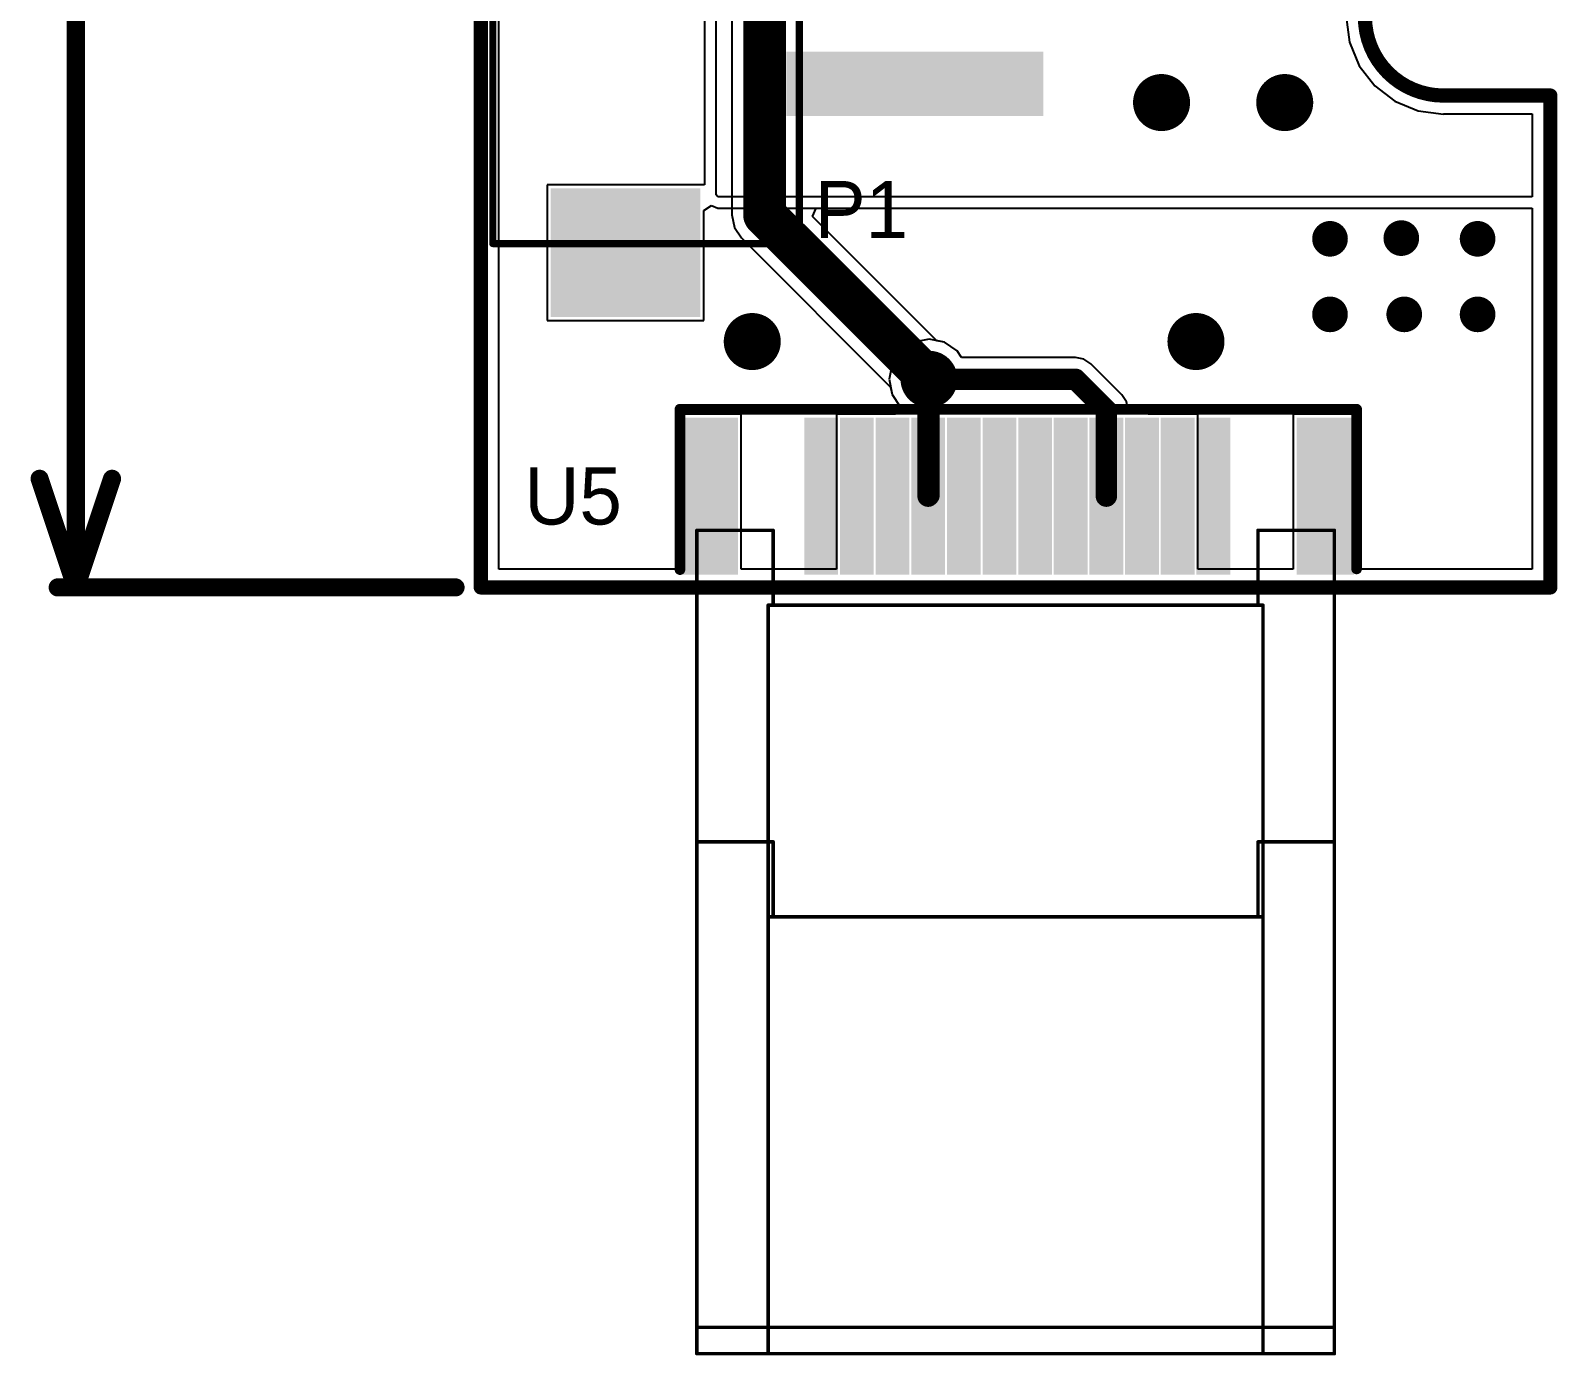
# Model space of a CAD drawing. Extents: x 10.58 to 11.54, y 9.91 to 15.27.
# Drawn here: x 10.578 to 11.421, y 9.914 to 10.646 of the extents above; entities that cross this region are included whole.
import ezdxf

# ---------------------------------------------------------------- set-up
doc = ezdxf.new("R2010")
doc.units = 0
doc.layers.get('0').update_dxf_attribs({"linetype": 'CONTINUOUS'})
for name, color, linetype in [('BOTTOMLAYER', 5, 'CONTINUOUS'), ('BOTTOMPASTE', 16, 'CONTINUOUS'), ('BOTTOMSOLDER', 6, 'CONTINUOUS'), ('KEEPOUTLAYER', 6, 'CONTINUOUS'), ('MULTILAYER', 9, 'CONTINUOUS'), ('TOPLAYER', 1, 'CONTINUOUS'), ('TOPOVERLAY', 2, 'CONTINUOUS'), ('TOPPASTE', 8, 'CONTINUOUS'), ('TOPSOLDER', 216, 'CONTINUOUS'), ('VIAHOLELAYER', 16, 'CONTINUOUS')]:
    doc.layers.add(name, color=color, linetype=linetype)

# ---------------------------------------------------------------- blocks, each defined once
blk = doc.blocks.new('USB______C_3')
at = {"layer": 'BOTTOMLAYER'}
for points in [[(-0.158268, 0.03937), (-0.18189, 0.03937), (-0.158268, -0.03937), (-0.18189, -0.03937)], [(-0.102953, 0.03937), (-0.113583, 0.03937), (-0.102953, -0.03937), (-0.113583, -0.03937)], [(-0.083268, 0.03937), (-0.093898, 0.03937), (-0.083268, -0.03937), (-0.093898, -0.03937)], [(-0.063583, 0.03937), (-0.074213, 0.03937), (-0.063583, -0.03937), (-0.074213, -0.03937)], [(-0.043898, 0.03937), (-0.054527, 0.03937), (-0.043898, -0.03937), (-0.054527, -0.03937)], [(-0.024213, 0.03937), (-0.034842, 0.03937), (-0.024213, -0.03937), (-0.034842, -0.03937)], [(-0.004528, 0.03937), (-0.015157, 0.03937), (-0.004528, -0.03937), (-0.015157, -0.03937)], [(0.015157, 0.03937), (0.004528, 0.03937), (0.015157, -0.03937), (0.004528, -0.03937)], [(0.034842, 0.03937), (0.024213, 0.03937), (0.034842, -0.03937), (0.024213, -0.03937)], [(0.054527, 0.03937), (0.043898, 0.03937), (0.054527, -0.03937), (0.043898, -0.03937)], [(0.074213, 0.03937), (0.063583, 0.03937), (0.074213, -0.03937), (0.063583, -0.03937)], [(0.093898, 0.03937), (0.083268, 0.03937), (0.093898, -0.03937), (0.083268, -0.03937)], [(0.113583, 0.03937), (0.102953, 0.03937), (0.113583, -0.03937), (0.102953, -0.03937)], [(0.18189, 0.03937), (0.158268, 0.03937), (0.18189, -0.03937), (0.158268, -0.03937)]]:
    blk.add_solid(points, dxfattribs=at)
at = {"layer": 'BOTTOMPASTE'}
for points in [[(-0.158268, 0.03937), (-0.18189, 0.03937), (-0.158268, -0.03937), (-0.18189, -0.03937)], [(-0.102953, 0.03937), (-0.113583, 0.03937), (-0.102953, -0.03937), (-0.113583, -0.03937)], [(-0.083268, 0.03937), (-0.093898, 0.03937), (-0.083268, -0.03937), (-0.093898, -0.03937)], [(-0.063583, 0.03937), (-0.074213, 0.03937), (-0.063583, -0.03937), (-0.074213, -0.03937)], [(-0.043898, 0.03937), (-0.054527, 0.03937), (-0.043898, -0.03937), (-0.054527, -0.03937)], [(-0.024213, 0.03937), (-0.034842, 0.03937), (-0.024213, -0.03937), (-0.034842, -0.03937)], [(-0.004528, 0.03937), (-0.015157, 0.03937), (-0.004528, -0.03937), (-0.015157, -0.03937)], [(0.015157, 0.03937), (0.004528, 0.03937), (0.015157, -0.03937), (0.004528, -0.03937)], [(0.034842, 0.03937), (0.024213, 0.03937), (0.034842, -0.03937), (0.024213, -0.03937)], [(0.054527, 0.03937), (0.043898, 0.03937), (0.054527, -0.03937), (0.043898, -0.03937)], [(0.074213, 0.03937), (0.063583, 0.03937), (0.074213, -0.03937), (0.063583, -0.03937)], [(0.093898, 0.03937), (0.083268, 0.03937), (0.093898, -0.03937), (0.083268, -0.03937)], [(0.113583, 0.03937), (0.102953, 0.03937), (0.113583, -0.03937), (0.102953, -0.03937)], [(0.18189, 0.03937), (0.158268, 0.03937), (0.18189, -0.03937), (0.158268, -0.03937)]]:
    blk.add_solid(points, dxfattribs=at)
at = {"layer": 'BOTTOMSOLDER'}
for points in [[(-0.154268, 0.04337), (-0.18589, 0.04337), (-0.154268, -0.04337), (-0.18589, -0.04337)], [(-0.098953, 0.04337), (-0.117583, 0.04337), (-0.098953, -0.04337), (-0.117583, -0.04337)], [(-0.079268, 0.04337), (-0.097898, 0.04337), (-0.079268, -0.04337), (-0.097898, -0.04337)], [(-0.059583, 0.04337), (-0.078213, 0.04337), (-0.059583, -0.04337), (-0.078213, -0.04337)], [(-0.039898, 0.04337), (-0.058528, 0.04337), (-0.039898, -0.04337), (-0.058528, -0.04337)], [(-0.020213, 0.04337), (-0.038842, 0.04337), (-0.020213, -0.04337), (-0.038842, -0.04337)], [(-0.000528, 0.04337), (-0.019157, 0.04337), (-0.000528, -0.04337), (-0.019157, -0.04337)], [(0.019157, 0.04337), (0.000528, 0.04337), (0.019157, -0.04337), (0.000528, -0.04337)], [(0.038843, 0.04337), (0.020213, 0.04337), (0.038843, -0.04337), (0.020213, -0.04337)], [(0.058528, 0.04337), (0.039898, 0.04337), (0.058528, -0.04337), (0.039898, -0.04337)], [(0.078213, 0.04337), (0.059583, 0.04337), (0.078213, -0.04337), (0.059583, -0.04337)], [(0.097898, 0.04337), (0.079268, 0.04337), (0.097898, -0.04337), (0.079268, -0.04337)], [(0.117583, 0.04337), (0.098953, 0.04337), (0.117583, -0.04337), (0.098953, -0.04337)], [(0.18589, 0.04337), (0.154268, 0.04337), (0.18589, -0.04337), (0.154268, -0.04337)]]:
    blk.add_solid(points, dxfattribs=at)
at = {"layer": 'TOPLAYER'}
for points in [[(-0.158268, 0.03937), (-0.18189, 0.03937), (-0.158268, -0.03937), (-0.18189, -0.03937)], [(-0.102953, 0.03937), (-0.113583, 0.03937), (-0.102953, -0.03937), (-0.113583, -0.03937)], [(-0.083268, 0.03937), (-0.093898, 0.03937), (-0.083268, -0.03937), (-0.093898, -0.03937)], [(-0.063583, 0.03937), (-0.074213, 0.03937), (-0.063583, -0.03937), (-0.074213, -0.03937)], [(-0.043898, 0.03937), (-0.054527, 0.03937), (-0.043898, -0.03937), (-0.054527, -0.03937)], [(-0.024213, 0.03937), (-0.034842, 0.03937), (-0.024213, -0.03937), (-0.034842, -0.03937)], [(-0.004528, 0.03937), (-0.015157, 0.03937), (-0.004528, -0.03937), (-0.015157, -0.03937)], [(0.015157, 0.03937), (0.004528, 0.03937), (0.015157, -0.03937), (0.004528, -0.03937)], [(0.034842, 0.03937), (0.024213, 0.03937), (0.034842, -0.03937), (0.024213, -0.03937)], [(0.054527, 0.03937), (0.043898, 0.03937), (0.054527, -0.03937), (0.043898, -0.03937)], [(0.074213, 0.03937), (0.063583, 0.03937), (0.074213, -0.03937), (0.063583, -0.03937)], [(0.093898, 0.03937), (0.083268, 0.03937), (0.093898, -0.03937), (0.083268, -0.03937)], [(0.113583, 0.03937), (0.102953, 0.03937), (0.113583, -0.03937), (0.102953, -0.03937)], [(0.18189, 0.03937), (0.158268, 0.03937), (0.18189, -0.03937), (0.158268, -0.03937)]]:
    blk.add_solid(points, dxfattribs=at)
at = {"layer": 'TOPOVERLAY', "const_width": 0.005906}
for points in [[(-0.186221, -0.040551), (-0.186221, 0.048031)], [(-0.186221, 0.048031), (0.187402, 0.048031)], [(0.187402, -0.040157), (0.187402, 0.048031)]]:
    blk.add_lwpolyline(points, dxfattribs=at)
at = {"layer": 'TOPOVERLAY', "const_width": 0.002953}
for points in [[(-0.187697, 0.048031, 1), (-0.184744, 0.048031, 1)], [(-0.187697, 0.048031, 1), (-0.184744, 0.048031, 1)], [(0.185925, 0.048031, 1), (0.188878, 0.048031, 1)], [(0.185925, 0.048031, 1), (0.188878, 0.048031, 1)], [(-0.187697, -0.040551, 1), (-0.184744, -0.040551, 1)], [(0.185925, -0.040157, 1), (0.188878, -0.040157, 1)]]:
    blk.add_lwpolyline(points, format="xyb", close=True, dxfattribs=at)
at = {"layer": 'TOPPASTE'}
for points in [[(-0.158268, 0.03937), (-0.18189, 0.03937), (-0.158268, -0.03937), (-0.18189, -0.03937)], [(-0.102953, 0.03937), (-0.113583, 0.03937), (-0.102953, -0.03937), (-0.113583, -0.03937)], [(-0.083268, 0.03937), (-0.093898, 0.03937), (-0.083268, -0.03937), (-0.093898, -0.03937)], [(-0.063583, 0.03937), (-0.074213, 0.03937), (-0.063583, -0.03937), (-0.074213, -0.03937)], [(-0.043898, 0.03937), (-0.054527, 0.03937), (-0.043898, -0.03937), (-0.054527, -0.03937)], [(-0.024213, 0.03937), (-0.034842, 0.03937), (-0.024213, -0.03937), (-0.034842, -0.03937)], [(-0.004528, 0.03937), (-0.015157, 0.03937), (-0.004528, -0.03937), (-0.015157, -0.03937)], [(0.015157, 0.03937), (0.004528, 0.03937), (0.015157, -0.03937), (0.004528, -0.03937)], [(0.034842, 0.03937), (0.024213, 0.03937), (0.034842, -0.03937), (0.024213, -0.03937)], [(0.054527, 0.03937), (0.043898, 0.03937), (0.054527, -0.03937), (0.043898, -0.03937)], [(0.074213, 0.03937), (0.063583, 0.03937), (0.074213, -0.03937), (0.063583, -0.03937)], [(0.093898, 0.03937), (0.083268, 0.03937), (0.093898, -0.03937), (0.083268, -0.03937)], [(0.113583, 0.03937), (0.102953, 0.03937), (0.113583, -0.03937), (0.102953, -0.03937)], [(0.18189, 0.03937), (0.158268, 0.03937), (0.18189, -0.03937), (0.158268, -0.03937)]]:
    blk.add_solid(points, dxfattribs=at)
at = {"layer": 'TOPSOLDER'}
for points in [[(-0.154268, 0.04337), (-0.18589, 0.04337), (-0.154268, -0.04337), (-0.18589, -0.04337)], [(-0.098953, 0.04337), (-0.117583, 0.04337), (-0.098953, -0.04337), (-0.117583, -0.04337)], [(-0.079268, 0.04337), (-0.097898, 0.04337), (-0.079268, -0.04337), (-0.097898, -0.04337)], [(-0.059583, 0.04337), (-0.078213, 0.04337), (-0.059583, -0.04337), (-0.078213, -0.04337)], [(-0.039898, 0.04337), (-0.058528, 0.04337), (-0.039898, -0.04337), (-0.058528, -0.04337)], [(-0.020213, 0.04337), (-0.038842, 0.04337), (-0.020213, -0.04337), (-0.038842, -0.04337)], [(-0.000528, 0.04337), (-0.019157, 0.04337), (-0.000528, -0.04337), (-0.019157, -0.04337)], [(0.019157, 0.04337), (0.000528, 0.04337), (0.019157, -0.04337), (0.000528, -0.04337)], [(0.038843, 0.04337), (0.020213, 0.04337), (0.038843, -0.04337), (0.020213, -0.04337)], [(0.058528, 0.04337), (0.039898, 0.04337), (0.058528, -0.04337), (0.039898, -0.04337)], [(0.078213, 0.04337), (0.059583, 0.04337), (0.078213, -0.04337), (0.059583, -0.04337)], [(0.097898, 0.04337), (0.079268, 0.04337), (0.097898, -0.04337), (0.079268, -0.04337)], [(0.117583, 0.04337), (0.098953, 0.04337), (0.117583, -0.04337), (0.098953, -0.04337)], [(0.18589, 0.04337), (0.154268, 0.04337), (0.18589, -0.04337), (0.154268, -0.04337)]]:
    blk.add_solid(points, dxfattribs=at)
blk = doc.blocks.new('TU1501WNR_3PS_VOID___NL_36')
at = {"layer": 'TOPLAYER'}
for points in [[(0.074803, -0.00315), (0.102362, -0.00315), (0.074803, 0.130709), (0.102362, 0.130709)], [(0.133858, -0.00315), (0.161417, -0.00315), (0.133858, 0.130709), (0.161417, 0.130709)], [(0.192913, -0.00315), (0.220472, -0.00315), (0.192913, 0.130709), (0.220472, 0.130709)], [(-0.035827, -0.133402), (0.027165, -0.133402), (-0.035827, -0.058598), (0.027165, -0.058598)], [(0.268504, -0.133402), (0.331496, -0.133402), (0.268504, -0.058598), (0.331496, -0.058598)]]:
    blk.add_solid(points, dxfattribs=at)
at = {"layer": 'TOPOVERLAY', "const_width": 0.005906}
blk.add_lwpolyline([(0.054521, 0.047968, -64.078045), (0.054553, 0.049)], format="xyb", dxfattribs=at)
at = {"layer": 'TOPOVERLAY'}
for points, const_width in [([(0.053044, 0.047968, 1), (0.055997, 0.047968, 1)], 0.002953), ([(0.053076, 0.049, 1), (0.056029, 0.049, 1)], 0.002953), ([(-0.000984, 0, 1), (0.000984, 0, 1)], 0.001969), ([(-0.000984, 0, 1), (0.000984, 0, 1)], 0.001969), ([(0.294016, 0, 1), (0.295984, 0, 1)], 0.001969), ([(0.294016, 0, 1), (0.295984, 0, 1)], 0.001969), ([(-0.000984, -0.169291, 1), (0.000984, -0.169291, 1)], 0.001969), ([(-0.000984, -0.169291, 1), (0.000984, -0.169291, 1)], 0.001969), ([(0.294016, -0.169291, 1), (0.295984, -0.169291, 1)], 0.001969), ([(0.294016, -0.169291, 1), (0.295984, -0.169291, 1)], 0.001969)]:
    blk.add_lwpolyline(points, format="xyb", close=True, dxfattribs=dict(at, const_width=const_width))
at = {"layer": 'TOPOVERLAY', "const_width": 0.003937}
for points in [[(0.295, 0), (0, 0)], [(0, -0.169291), (0, 0)], [(0.295, -0.169291), (0.295, 0)], [(0.295, -0.169291), (0, -0.169291)]]:
    blk.add_lwpolyline(points, dxfattribs=at)
at = {"layer": 'TOPPASTE'}
for points in [[(0.074803, -0.00315), (0.102362, -0.00315), (0.074803, 0.130709), (0.102362, 0.130709)], [(0.133858, -0.00315), (0.161417, -0.00315), (0.133858, 0.130709), (0.161417, 0.130709)], [(0.192913, -0.00315), (0.220472, -0.00315), (0.192913, 0.130709), (0.220472, 0.130709)], [(-0.035827, -0.133402), (0.027165, -0.133402), (-0.035827, -0.058598), (0.027165, -0.058598)], [(0.268504, -0.133402), (0.331496, -0.133402), (0.268504, -0.058598), (0.331496, -0.058598)]]:
    blk.add_solid(points, dxfattribs=at)
at = {"layer": 'TOPSOLDER'}
for points in [[(0.070803, -0.00715), (0.106362, -0.00715), (0.070803, 0.134709), (0.106362, 0.134709)], [(0.129858, -0.00715), (0.165417, -0.00715), (0.129858, 0.134709), (0.165417, 0.134709)], [(0.188913, -0.00715), (0.224472, -0.00715), (0.188913, 0.134709), (0.224472, 0.134709)], [(-0.039827, -0.137402), (0.031165, -0.137402), (-0.039827, -0.054599), (0.031165, -0.054599)], [(0.264504, -0.137402), (0.335496, -0.137402), (0.264504, -0.054599), (0.335496, -0.054599)]]:
    blk.add_solid(points, dxfattribs=at)

msp = doc.modelspace()

# ---------------------------------------------------------------- linework, layer by layer
at = {"layer": 'BOTTOMLAYER'}
for p, q in [((10.836504, 10.348354), (10.836504, 12.641469)), ((10.965098, 11.108699), (10.965098, 10.544087)), ((11.001226, 10.554101), (11.001226, 11.075101)), ((11.304357, 10.653279), (11.306184, 10.639404)), ((11.306184, 10.639404), (11.311539, 10.626475)), ((11.311539, 10.626475), (11.320059, 10.615373)), ((11.320059, 10.615373), (11.331161, 10.606853)), ((11.331161, 10.606853), (11.344091, 10.601498)), ((11.344091, 10.601498), (11.357966, 10.599671)), ((11.357966, 10.599671), (11.357966, 10.599937)), ((11.357966, 10.599937), (11.406985, 10.599937)), ((11.406985, 10.599937), (11.406985, 10.554101)), ((11.406985, 10.554101), (11.001226, 10.554101)), ((11.009705, 10.543089), (11.011619, 10.547709)), ((11.011619, 10.547709), (11.406985, 10.547709)), ((11.406985, 10.547709), (11.406985, 10.348354)), ((10.965098, 10.544087), (10.965098, 10.544087)), ((10.965098, 10.544087), (10.965098, 10.544087)), ((10.965098, 10.544087), (10.966473, 10.537174)), ((11.078296, 10.474498), (11.009705, 10.543089)), ((10.966473, 10.537174), (10.970389, 10.531314)), ((10.970389, 10.531314), (11.05275, 10.448952)), ((11.082415, 10.473679), (11.078296, 10.474498)), ((11.089578, 10.468893), (11.082415, 10.473679)), ((11.091963, 10.465324), (11.089578, 10.468893)), ((11.154801, 10.465324), (11.091963, 10.465324)), ((11.15941, 10.464407), (11.154801, 10.465324)), ((11.154801, 10.465324), (11.154801, 10.465324)), ((11.163317, 10.461797), (11.15941, 10.464407)), ((11.180386, 10.444727), (11.163317, 10.461797)), ((11.05275, 10.448952), (11.05357, 10.444833)), ((11.05357, 10.444833), (11.057877, 10.438386)), ((11.057877, 10.438386), (11.05552, 10.433976)), ((11.180387, 10.444727), (11.180386, 10.444727)), ((11.182997, 10.44082), (11.180387, 10.444727)), ((11.183914, 10.436212), (11.182997, 10.44082)), ((10.970297, 10.433976), (10.934864, 10.433976)), ((10.934864, 10.433976), (10.934864, 10.348354)), ((10.970297, 10.348354), (10.970297, 10.433976)), ((11.05552, 10.433976), (11.022856, 10.433976)), ((11.022856, 10.433976), (11.022856, 10.348354)), ((11.195091, 10.433976), (11.183914, 10.436212)), ((11.222462, 10.433976), (11.195091, 10.433976)), ((11.222462, 10.348354), (11.222462, 10.433976)), ((11.310454, 10.433976), (11.275021, 10.433976)), ((11.275021, 10.433976), (11.275021, 10.348354)), ((11.310454, 10.348354), (11.310454, 10.433976)), ((10.934864, 10.348354), (10.836504, 10.348354)), ((11.022856, 10.348354), (10.970297, 10.348354)), ((11.275021, 10.348354), (11.222462, 10.348354)), ((11.406985, 10.348354), (11.310454, 10.348354))]:
    msp.add_line(p, q, dxfattribs=at)
for points, const_width in [([(10.983162, 10.544087), (10.983162, 11.378478)], 0.023622), ([(10.983162, 10.544087), (11.073967, 10.453282)], 0.023622), ([(11.073446, 10.388701), (11.073446, 10.452761)], 0.011811), ([(11.073967, 10.453282), (11.154801, 10.453282)], 0.011811), ([(11.154801, 10.453282), (11.171871, 10.436212)], 0.011811), ([(11.171871, 10.388701), (11.171871, 10.436212)], 0.011811)]:
    msp.add_lwpolyline(points, dxfattribs=dict(at, const_width=const_width))
for points, const_width in [([(11.194485, 10.606101, 1), (11.210233, 10.606101, 1)], 0.015748), ([(11.262485, 10.606101, 1), (11.278233, 10.606101, 1)], 0.015748), ([(10.977256, 10.544087, 1), (10.989067, 10.544087, 1)], 0.011811), ([(10.977256, 10.544087, 1), (10.989067, 10.544087, 1)], 0.011811), ([(11.290446, 10.530841, 1), (11.300288, 10.530841, 1)], 0.009843), ([(11.329816, 10.531235, 1), (11.339658, 10.531235, 1)], 0.009843), ([(11.371942, 10.530841, 1), (11.381784, 10.530841, 1)], 0.009843), ([(11.290446, 10.489109, 1), (11.300288, 10.489109, 1)], 0.009843), ([(11.331438, 10.489109, 1), (11.34128, 10.489109, 1)], 0.009843), ([(11.371942, 10.489109, 1), (11.381784, 10.489109, 1)], 0.009843), ([(10.968485, 10.474101, 1), (10.984233, 10.474101, 1)], 0.015748), ([(11.213485, 10.474101, 1), (11.229233, 10.474101, 1)], 0.015748), ([(11.066093, 10.453282, 1), (11.081841, 10.453282, 1)], 0.015748), ([(11.068061, 10.453282, 1), (11.079872, 10.453282, 1)], 0.011811), ([(11.070493, 10.452761, 1), (11.076399, 10.452761, 1)], 0.005906), ([(11.071014, 10.453282, 1), (11.076919, 10.453282, 1)], 0.005906), ([(11.151849, 10.453282, 1), (11.157754, 10.453282, 1)], 0.005906), ([(11.151849, 10.453282, 1), (11.157754, 10.453282, 1)], 0.005906), ([(11.168919, 10.436212, 1), (11.174824, 10.436212, 1)], 0.005906), ([(11.168919, 10.436212, 1), (11.174824, 10.436212, 1)], 0.005906), ([(11.070493, 10.388701, 1), (11.076399, 10.388701, 1)], 0.005906), ([(11.168919, 10.388701, 1), (11.174824, 10.388701, 1)], 0.005906)]:
    msp.add_lwpolyline(points, format="xyb", close=True, dxfattribs=dict(at, const_width=const_width))
at = {"layer": 'KEEPOUTLAYER'}
for points, const_width in [([(10.826469, 10.338318), (10.826469, 12.641469)], 0.007874), ([(10.602847, 10.338318), (10.602847, 12.473279)], 0.01), ([(11.357966, 10.609972), (11.417021, 10.609972)], 0.007874), ([(11.417021, 10.338318), (11.417021, 10.609972)], 0.007874), ([(10.582847, 10.398319), (10.602847, 10.338318)], 0.01), ([(10.602847, 10.338318), (10.622847, 10.398319)], 0.01), ([(10.592847, 10.338318), (10.812532, 10.338318)], 0.01), ([(10.826469, 10.338318), (11.41702, 10.338318)], 0.007874)]:
    msp.add_lwpolyline(points, dxfattribs=dict(at, const_width=const_width))
at = {"layer": 'KEEPOUTLAYER', "const_width": 0.007874}
msp.add_lwpolyline([(11.357966, 10.609972, -1), (11.357966, 10.696586)], format="xyb", dxfattribs=at)
at = {"layer": 'KEEPOUTLAYER'}
for points, const_width in [([(11.355997, 10.609972, 1), (11.359934, 10.609972, 1)], 0.003937), ([(11.355997, 10.609972, 1), (11.359934, 10.609972, 1)], 0.003937), ([(11.415052, 10.609972, 1), (11.418989, 10.609972, 1)], 0.003937), ([(11.415052, 10.609972, 1), (11.418989, 10.609972, 1)], 0.003937), ([(10.580347, 10.398319, 1), (10.585347, 10.398319, 1)], 0.005), ([(10.620347, 10.398319, 1), (10.625347, 10.398319, 1)], 0.005), ([(10.590347, 10.338318, 1), (10.595347, 10.338318, 1)], 0.005), ([(10.600347, 10.338318, 1), (10.605347, 10.338318, 1)], 0.005), ([(10.600347, 10.338318, 1), (10.605347, 10.338318, 1)], 0.005), ([(10.600347, 10.338318, 1), (10.605347, 10.338318, 1)], 0.005), ([(10.810032, 10.338318, 1), (10.815032, 10.338318, 1)], 0.005), ([(10.824501, 10.338318, 1), (10.828438, 10.338318, 1)], 0.003937), ([(10.824501, 10.338318, 1), (10.828438, 10.338318, 1)], 0.003937), ([(11.415052, 10.338318, 1), (11.418989, 10.338318, 1)], 0.003937), ([(11.415052, 10.338318, 1), (11.418989, 10.338318, 1)], 0.003937)]:
    msp.add_lwpolyline(points, format="xyb", close=True, dxfattribs=dict(at, const_width=const_width))
at = {"layer": 'MULTILAYER'}
for points, const_width in [([(11.194485, 10.606101, 1), (11.210233, 10.606101, 1)], 0.015748), ([(11.262485, 10.606101, 1), (11.278233, 10.606101, 1)], 0.015748), ([(11.290446, 10.530841, 1), (11.300288, 10.530841, 1)], 0.009843), ([(11.329816, 10.531235, 1), (11.339658, 10.531235, 1)], 0.009843), ([(11.371942, 10.530841, 1), (11.381784, 10.530841, 1)], 0.009843), ([(11.290446, 10.489109, 1), (11.300288, 10.489109, 1)], 0.009843), ([(11.331438, 10.489109, 1), (11.34128, 10.489109, 1)], 0.009843), ([(11.371942, 10.489109, 1), (11.381784, 10.489109, 1)], 0.009843), ([(10.968485, 10.474101, 1), (10.984233, 10.474101, 1)], 0.015748), ([(11.213485, 10.474101, 1), (11.229233, 10.474101, 1)], 0.015748), ([(11.066093, 10.453282, 1), (11.081841, 10.453282, 1)], 0.015748)]:
    msp.add_lwpolyline(points, format="xyb", close=True, dxfattribs=dict(at, const_width=const_width))
at = {"layer": 'TOPLAYER'}
for p, q in [((10.956359, 10.555101), (10.956359, 10.992381)), ((10.836504, 10.348354), (10.836504, 10.948562)), ((10.949967, 10.786594), (10.949967, 10.560602)), ((11.304357, 10.653279), (11.306184, 10.639404)), ((11.306184, 10.639404), (11.311539, 10.626475)), ((11.311539, 10.626475), (11.320059, 10.615373)), ((11.320059, 10.615373), (11.331161, 10.606853)), ((11.331161, 10.606853), (11.344091, 10.601498)), ((11.344091, 10.601498), (11.357966, 10.599671)), ((11.357966, 10.599671), (11.357966, 10.599937)), ((11.357966, 10.599937), (11.406985, 10.599937)), ((11.406985, 10.599937), (11.406985, 10.554101)), ((10.946431, 10.560602), (10.863052, 10.560602)), ((10.863052, 10.560602), (10.863052, 10.485799)), ((10.949666, 10.560602), (10.946431, 10.560602)), ((10.946431, 10.560602), (10.946431, 10.560602)), ((10.946431, 10.560602), (10.946431, 10.560602)), ((10.949967, 10.560602), (10.949666, 10.560602)), ((10.949967, 10.560602), (10.949967, 10.560602)), ((10.949666, 10.546395), (10.953823, 10.549173)), ((10.953823, 10.549173), (10.957359, 10.547709)), ((10.957359, 10.554101), (10.956359, 10.555101)), ((11.406985, 10.554101), (10.957359, 10.554101)), ((10.957359, 10.547709), (11.406985, 10.547709)), ((11.406985, 10.547709), (11.406985, 10.348354)), ((10.949666, 10.485799), (10.949666, 10.546395)), ((10.863052, 10.485799), (10.949666, 10.485799)), ((11.065518, 10.473679), (11.058355, 10.468893)), ((11.073967, 10.475359), (11.065518, 10.473679)), ((11.082415, 10.473679), (11.073967, 10.475359)), ((11.089578, 10.468893), (11.082415, 10.473679)), ((11.058355, 10.468893), (11.05357, 10.46173)), ((11.091963, 10.465324), (11.089578, 10.468893)), ((11.154801, 10.465324), (11.091963, 10.465324)), ((11.15941, 10.464407), (11.154801, 10.465324)), ((11.154801, 10.465324), (11.154801, 10.465324)), ((11.163317, 10.461797), (11.15941, 10.464407)), ((11.05357, 10.46173), (11.051889, 10.453282)), ((11.180386, 10.444727), (11.163317, 10.461797)), ((11.051889, 10.453282), (11.05357, 10.444833)), ((11.05357, 10.444833), (11.057877, 10.438386)), ((11.057877, 10.438386), (11.05552, 10.433976)), ((11.180387, 10.444727), (11.180386, 10.444727)), ((11.182997, 10.44082), (11.180387, 10.444727)), ((11.183914, 10.436212), (11.182997, 10.44082)), ((10.970297, 10.433976), (10.934864, 10.433976)), ((10.934864, 10.433976), (10.934864, 10.348354)), ((10.970297, 10.348354), (10.970297, 10.433976)), ((11.05552, 10.433976), (11.022856, 10.433976)), ((11.022856, 10.433976), (11.022856, 10.348354)), ((11.195091, 10.433976), (11.183914, 10.436212)), ((11.222462, 10.433976), (11.195091, 10.433976)), ((11.222462, 10.348354), (11.222462, 10.433976)), ((11.310454, 10.433976), (11.275021, 10.433976)), ((11.275021, 10.433976), (11.275021, 10.348354)), ((11.310454, 10.348354), (11.310454, 10.433976)), ((10.934864, 10.348354), (10.836504, 10.348354)), ((11.022856, 10.348354), (10.970297, 10.348354)), ((11.275021, 10.348354), (11.222462, 10.348354)), ((11.406985, 10.348354), (11.310454, 10.348354))]:
    msp.add_line(p, q, dxfattribs=at)
for points, const_width in [([(11.194485, 10.606101, 1), (11.210233, 10.606101, 1)], 0.015748), ([(11.262485, 10.606101, 1), (11.278233, 10.606101, 1)], 0.015748), ([(11.290446, 10.530841, 1), (11.300288, 10.530841, 1)], 0.009843), ([(11.329816, 10.531235, 1), (11.339658, 10.531235, 1)], 0.009843), ([(11.371942, 10.530841, 1), (11.381784, 10.530841, 1)], 0.009843), ([(11.290446, 10.489109, 1), (11.300288, 10.489109, 1)], 0.009843), ([(11.331438, 10.489109, 1), (11.34128, 10.489109, 1)], 0.009843), ([(11.371942, 10.489109, 1), (11.381784, 10.489109, 1)], 0.009843), ([(10.968485, 10.474101, 1), (10.984233, 10.474101, 1)], 0.015748), ([(11.213485, 10.474101, 1), (11.229233, 10.474101, 1)], 0.015748), ([(11.066093, 10.453282, 1), (11.081841, 10.453282, 1)], 0.015748), ([(11.071014, 10.453282, 1), (11.076919, 10.453282, 1)], 0.005906), ([(11.071014, 10.453282, 1), (11.076919, 10.453282, 1)], 0.005906), ([(11.151849, 10.453282, 1), (11.157754, 10.453282, 1)], 0.005906), ([(11.151849, 10.453282, 1), (11.157754, 10.453282, 1)], 0.005906), ([(11.168919, 10.436212, 1), (11.174824, 10.436212, 1)], 0.005906), ([(11.168919, 10.436212, 1), (11.174824, 10.436212, 1)], 0.005906), ([(11.070493, 10.389221, 1), (11.076399, 10.389221, 1)], 0.005906), ([(11.070493, 10.388701, 1), (11.076399, 10.388701, 1)], 0.005906), ([(11.071014, 10.389221, 1), (11.076919, 10.389221, 1)], 0.005906), ([(11.168919, 10.388701, 1), (11.174824, 10.388701, 1)], 0.005906)]:
    msp.add_lwpolyline(points, format="xyb", close=True, dxfattribs=dict(at, const_width=const_width))
at = {"layer": 'TOPLAYER', "const_width": 0.011811}
for points in [[(11.073967, 10.453282), (11.154801, 10.453282)], [(11.073967, 10.389221), (11.073967, 10.453282)], [(11.154801, 10.453282), (11.171871, 10.436212)], [(11.171871, 10.388701), (11.171871, 10.436212)], [(11.073446, 10.388701), (11.073446, 10.389221)]]:
    msp.add_lwpolyline(points, dxfattribs=at)
at = {"layer": 'TOPOVERLAY', "const_width": 0.001969}
for points in [[(10.945761, 9.91509), (10.945761, 10.369815)], [(10.945768, 10.369815), (10.987887, 10.369815)], [(10.987887, 10.328476), (10.987887, 10.369815)], [(11.255603, 10.369815), (11.297722, 10.369815)], [(11.255603, 10.328476), (11.255603, 10.369815)], [(11.297729, 9.91509), (11.297729, 10.369815)], [(10.985131, 9.91509), (10.985131, 10.328476)], [(10.985131, 10.328476), (11.258359, 10.328476)], [(11.258359, 9.91509), (11.258359, 10.328476)], [(10.945768, 10.197767), (10.987887, 10.197767)], [(10.987887, 10.156429), (10.987887, 10.197767)], [(11.255603, 10.197767), (11.297722, 10.197767)], [(11.255603, 10.156429), (11.255603, 10.197767)], [(10.985131, 10.156429), (11.258359, 10.156429)], [(10.945761, 9.929657), (11.297729, 9.929657)], [(10.945761, 9.91509), (11.297729, 9.91509)]]:
    msp.add_lwpolyline(points, dxfattribs=at)
at = {"layer": 'TOPOVERLAY', "const_width": 0.000984}
for points in [[(10.945268, 10.369815, 1), (10.946253, 10.369815, 1)], [(10.945275, 10.369815, 1), (10.94626, 10.369815, 1)], [(10.987394, 10.369815, 1), (10.988379, 10.369815, 1)], [(10.987394, 10.369815, 1), (10.988379, 10.369815, 1)], [(11.255111, 10.369815, 1), (11.256095, 10.369815, 1)], [(11.255111, 10.369815, 1), (11.256095, 10.369815, 1)], [(11.29723, 10.369815, 1), (11.298214, 10.369815, 1)], [(11.297237, 10.369815, 1), (11.298221, 10.369815, 1)], [(10.984639, 10.328476, 1), (10.985623, 10.328476, 1)], [(10.984639, 10.328476, 1), (10.985623, 10.328476, 1)], [(10.987394, 10.328476, 1), (10.988379, 10.328476, 1)], [(11.255111, 10.328476, 1), (11.256095, 10.328476, 1)], [(11.257867, 10.328476, 1), (11.258851, 10.328476, 1)], [(11.257867, 10.328476, 1), (11.258851, 10.328476, 1)], [(10.945275, 10.197767, 1), (10.94626, 10.197767, 1)], [(10.987394, 10.197767, 1), (10.988379, 10.197767, 1)], [(10.987394, 10.197767, 1), (10.988379, 10.197767, 1)], [(11.255111, 10.197767, 1), (11.256095, 10.197767, 1)], [(11.255111, 10.197767, 1), (11.256095, 10.197767, 1)], [(11.29723, 10.197767, 1), (11.298214, 10.197767, 1)], [(10.984639, 10.156429, 1), (10.985623, 10.156429, 1)], [(10.987394, 10.156429, 1), (10.988379, 10.156429, 1)], [(11.255111, 10.156429, 1), (11.256095, 10.156429, 1)], [(11.257867, 10.156429, 1), (11.258851, 10.156429, 1)], [(10.945268, 9.929657, 1), (10.946253, 9.929657, 1)], [(11.297237, 9.929657, 1), (11.298221, 9.929657, 1)], [(10.945268, 9.91509, 1), (10.946253, 9.91509, 1)], [(10.945268, 9.91509, 1), (10.946253, 9.91509, 1)], [(10.984639, 9.91509, 1), (10.985623, 9.91509, 1)], [(11.257867, 9.91509, 1), (11.258851, 9.91509, 1)], [(11.297237, 9.91509, 1), (11.298221, 9.91509, 1)], [(11.297237, 9.91509, 1), (11.298221, 9.91509, 1)]]:
    msp.add_lwpolyline(points, format="xyb", close=True, dxfattribs=at)
at = {"layer": 'VIAHOLELAYER'}
for points, const_width in [([(11.196453, 10.606101, 1), (11.208264, 10.606101, 1)], 0.011811), ([(11.264453, 10.606101, 1), (11.276264, 10.606101, 1)], 0.011811), ([(11.292414, 10.530841, 1), (11.298319, 10.530841, 1)], 0.005906), ([(11.331784, 10.531235, 1), (11.337689, 10.531235, 1)], 0.005906), ([(11.37391, 10.530841, 1), (11.379815, 10.530841, 1)], 0.005906), ([(11.292414, 10.489109, 1), (11.298319, 10.489109, 1)], 0.005906), ([(11.333406, 10.489109, 1), (11.339312, 10.489109, 1)], 0.005906), ([(11.37391, 10.489109, 1), (11.379815, 10.489109, 1)], 0.005906), ([(10.970453, 10.474101, 1), (10.982264, 10.474101, 1)], 0.011811), ([(11.215453, 10.474101, 1), (11.227264, 10.474101, 1)], 0.011811), ([(11.068061, 10.453282, 1), (11.079872, 10.453282, 1)], 0.011811)]:
    msp.add_lwpolyline(points, format="xyb", close=True, dxfattribs=dict(at, const_width=const_width))

# ---------------------------------------------------------------- block references
for name, p, rotation in [('TU1501WNR_3PS_VOID___NL_36', (11.002359, 10.823201), 270), ('USB______C_3', (11.122659, 10.388701), 360)]:
    msp.add_blockref(name, p, dxfattribs=dict(rotation=rotation))

# ---------------------------------------------------------------- texts
at = {"layer": 'TOPOVERLAY'}
msp.add_text('P1', height=0.031496, rotation=360, dxfattribs=at).set_placement((11.01086, 10.531265))
msp.add_text('U5', height=0.031496, dxfattribs=at).set_placement((10.85051, 10.373048))

doc.saveas('drawing.dxf')
